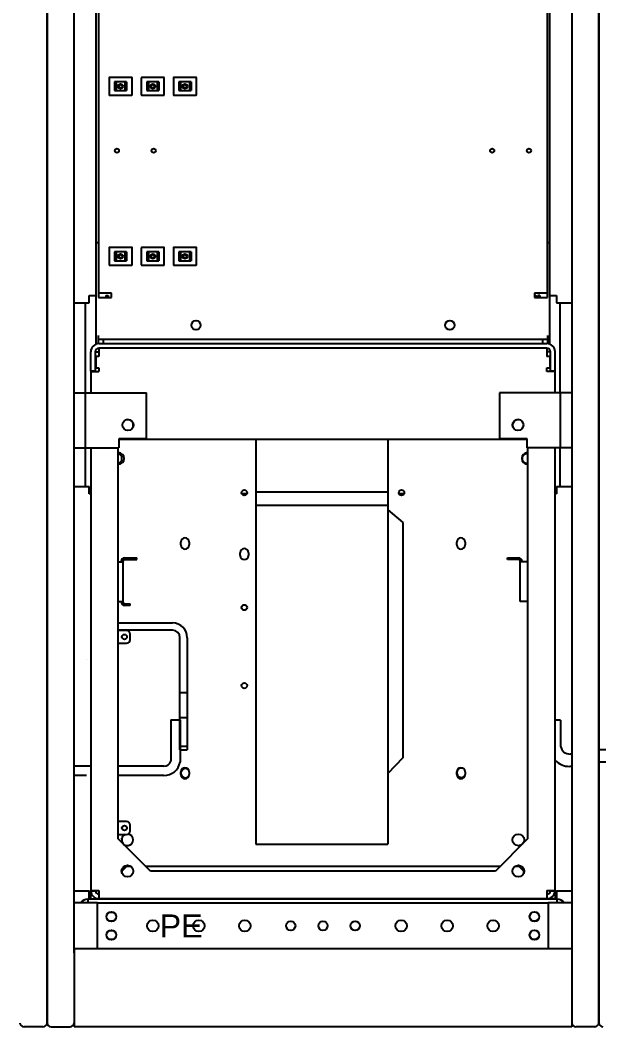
# Model space of a CAD drawing. Header units: inches. Extents: x 0 to 420, y 0 to 297.
# Drawn here: x 152.8 to 203.1, y 63.1 to 150.8 of the extents above; entities that cross this region are included whole.
import ezdxf
from ezdxf.enums import TextEntityAlignment as Align

# ---------------------------------------------------------------- set-up
doc = ezdxf.new("R2010")
doc.units = ezdxf.units.IN
doc.layers.add('Default', color=7, linetype='Continuous')
doc.layers.add('DV1_Default', color=7, linetype='Continuous')
doc.styles.add('SEACAD_arial_ttf', font='arial.ttf', dxfattribs={"height": 0.2})

# ---------------------------------------------------------------- blocks, each defined once
blk = doc.blocks.new('SE')
at = {"layer": 'DV1_Default', "color": 7, "linetype": 'Continuous', "ltscale": 25.4}
for p, q in [((155.145, 238.772), (155.145, 63.492)), ((155.145, 63.492), (155.145, 238.772)), ((155.145, 238.772), (155.145, 63.492)), ((203.145, 238.772), (203.145, 63.492)), ((203.145, 63.492), (203.145, 238.772)), ((203.145, 238.772), (203.145, 63.492)), ((203.145, 63.492), (203.145, 238.772)), ((157.505, 69.572), (157.505, 232.692)), ((200.785, 232.692), (200.785, 69.572)), ((159.425, 131.732), (159.425, 213.972)), ((159.625, 213.972), (159.625, 131.732)), ((198.665, 131.732), (198.665, 180.132)), ((198.865, 180.132), (198.865, 131.732)), ((160.545, 145.756), (160.545, 144.268)), ((162.529, 145.772), (160.561, 145.772)), ((162.545, 144.268), (162.545, 145.756)), ((163.345, 145.756), (163.345, 144.268)), ((165.329, 145.772), (163.361, 145.772)), ((165.345, 144.268), (165.345, 145.756)), ((166.145, 145.756), (166.145, 144.268)), ((168.129, 145.772), (166.161, 145.772)), ((168.145, 144.268), (168.145, 145.756)), ((161.017, 145.392), (161.017, 144.632)), ((162.073, 145.392), (161.017, 145.392)), ((161.017, 144.632), (162.073, 144.632)), ((161.165, 145.392), (161.165, 144.632)), ((161.925, 145.392), (161.925, 144.632)), ((162.073, 145.392), (162.073, 144.632)), ((163.817, 145.392), (163.817, 144.632)), ((164.873, 145.392), (163.817, 145.392)), ((163.817, 144.632), (164.873, 144.632)), ((163.965, 145.392), (163.965, 144.632)), ((164.725, 145.392), (164.725, 144.632)), ((164.873, 145.392), (164.873, 144.632)), ((166.617, 145.392), (166.617, 144.632)), ((167.673, 145.392), (166.617, 145.392)), ((166.617, 144.632), (167.673, 144.632)), ((166.765, 145.392), (166.765, 144.632)), ((167.525, 145.392), (167.525, 144.632)), ((167.673, 145.392), (167.673, 144.632)), ((160.561, 144.252), (162.529, 144.252)), ((163.361, 144.252), (165.329, 144.252)), ((166.161, 144.252), (168.129, 144.252)), ((159.425, 131.412), (159.425, 131.732)), ((159.625, 131.732), (159.625, 131.412)), ((198.665, 131.412), (198.665, 131.732)), ((198.865, 131.732), (198.865, 131.412)), ((159.425, 131.412), (159.625, 131.412)), ((159.425, 122.932), (159.425, 131.412)), ((159.625, 131.412), (159.625, 126.612)), ((160.545, 130.956), (160.545, 129.468)), ((162.529, 130.972), (160.561, 130.972)), ((161.017, 130.592), (161.017, 129.832)), ((162.073, 130.592), (161.017, 130.592)), ((161.165, 130.592), (161.165, 129.832)), ((161.925, 130.592), (161.925, 129.832)), ((162.073, 130.592), (162.073, 129.832)), ((162.545, 129.468), (162.545, 130.956)), ((163.345, 130.956), (163.345, 129.468)), ((165.329, 130.972), (163.361, 130.972)), ((163.817, 130.592), (163.817, 129.832)), ((164.873, 130.592), (163.817, 130.592)), ((163.965, 130.592), (163.965, 129.832)), ((164.725, 130.592), (164.725, 129.832)), ((164.873, 130.592), (164.873, 129.832)), ((165.345, 129.468), (165.345, 130.956)), ((166.145, 130.956), (166.145, 129.468)), ((168.129, 130.972), (166.161, 130.972)), ((166.617, 130.592), (166.617, 129.832)), ((167.673, 130.592), (166.617, 130.592)), ((166.765, 130.592), (166.765, 129.832)), ((167.525, 130.592), (167.525, 129.832)), ((167.673, 130.592), (167.673, 129.832)), ((168.145, 129.468), (168.145, 130.956)), ((198.665, 126.612), (198.665, 131.412)), ((198.665, 131.412), (198.865, 131.412)), ((198.865, 131.412), (198.865, 122.932)), ((161.017, 129.832), (162.073, 129.832)), ((163.817, 129.832), (164.873, 129.832)), ((166.617, 129.832), (167.673, 129.832)), ((160.561, 129.452), (162.529, 129.452)), ((163.361, 129.452), (165.329, 129.452)), ((166.161, 129.452), (168.129, 129.452)), ((158.825, 126.172), (158.825, 126.812)), ((158.825, 126.812), (159.425, 126.812)), ((160.265, 127.012), (159.625, 127.012)), ((159.625, 126.612), (160.745, 126.612)), ((160.745, 127.012), (160.265, 127.012)), ((160.265, 126.812), (160.465, 126.812)), ((160.265, 126.812), (160.265, 126.652)), ((160.465, 126.652), (160.265, 126.652)), ((160.265, 126.652), (160.265, 126.612)), ((160.465, 126.812), (160.465, 126.652)), ((160.465, 126.612), (160.465, 126.652)), ((160.745, 126.612), (160.745, 127.012)), ((198.025, 127.012), (197.545, 127.012)), ((197.545, 127.012), (197.545, 126.612)), ((197.545, 126.812), (197.597, 126.812)), ((197.545, 126.612), (198.665, 126.612)), ((197.825, 126.652), (197.825, 126.812)), ((198.025, 126.812), (197.825, 126.812)), ((197.825, 126.652), (197.825, 126.612)), ((198.025, 126.652), (197.825, 126.652)), ((198.665, 127.012), (198.025, 127.012)), ((198.025, 126.812), (198.025, 126.652)), ((198.025, 126.612), (198.025, 126.652)), ((198.865, 126.812), (199.465, 126.812)), ((199.465, 126.812), (199.465, 126.172)), ((157.505, 126.172), (157.68, 126.172)), ((157.68, 126.172), (158.132, 126.172)), ((158.132, 126.172), (158.317, 126.172)), ((158.317, 126.172), (158.505, 126.172)), ((158.505, 126.172), (158.825, 126.172)), ((158.505, 118.332), (158.505, 126.172)), ((199.465, 126.172), (199.785, 126.172)), ((199.785, 126.172), (199.972, 126.172)), ((199.785, 118.332), (199.785, 126.172)), ((199.972, 126.172), (200.157, 126.172)), ((200.157, 126.172), (200.61, 126.172)), ((200.61, 126.172), (200.785, 126.172)), ((159.425, 122.612), (159.425, 122.932)), ((159.625, 123.012), (159.625, 123.332)), ((159.625, 123.012), (160.025, 123.012)), ((159.625, 122.612), (159.625, 123.012)), ((160.025, 123.012), (198.265, 123.012)), ((160.025, 123.012), (160.025, 122.612)), ((198.265, 123.012), (198.665, 123.012)), ((198.265, 122.612), (198.265, 123.012)), ((198.665, 123.332), (198.665, 123.012)), ((198.665, 123.012), (198.665, 122.612)), ((198.865, 122.932), (198.865, 122.612)), ((158.945, 120.212), (158.945, 121.892)), ((159.345, 121.892), (159.346, 121.892)), ((159.345, 121.892), (159.345, 120.212)), ((159.346, 121.892), (159.665, 121.892)), ((159.665, 122.612), (198.625, 122.612)), ((198.625, 122.212), (159.665, 122.212)), ((159.665, 122.212), (159.665, 121.492)), ((198.625, 122.212), (198.625, 121.492)), ((198.944, 121.892), (198.625, 121.892)), ((198.944, 121.892), (198.945, 121.892)), ((198.945, 120.212), (198.945, 121.892)), ((199.345, 120.212), (199.345, 121.892)), ((159.665, 121.492), (159.385, 121.492)), ((159.385, 121.492), (159.385, 120.492)), ((198.905, 121.492), (198.625, 121.492)), ((198.905, 120.492), (198.905, 121.492)), ((158.945, 120.212), (158.945, 120.172)), ((159.345, 120.212), (158.945, 120.212)), ((158.945, 120.172), (159.665, 120.172)), ((158.945, 120.172), (158.945, 118.332)), ((159.345, 120.172), (159.345, 120.212)), ((159.385, 120.492), (159.665, 120.492)), ((159.665, 120.492), (159.665, 120.172)), ((198.625, 120.172), (198.625, 120.492)), ((198.625, 120.492), (198.905, 120.492)), ((199.345, 120.172), (198.625, 120.172)), ((198.945, 120.172), (198.945, 120.212)), ((199.345, 120.212), (198.945, 120.212)), ((199.345, 120.172), (199.345, 120.212)), ((199.345, 118.332), (199.345, 120.172)), ((157.505, 118.332), (158.425, 118.332)), ((158.425, 118.332), (158.505, 118.332)), ((158.505, 118.332), (158.905, 118.332)), ((158.505, 113.532), (158.505, 118.332)), ((158.905, 118.332), (163.785, 118.332)), ((163.785, 114.332), (163.785, 118.332)), ((199.145, 118.332), (194.505, 118.332)), ((194.505, 118.332), (194.505, 114.332)), ((199.785, 118.332), (199.145, 118.332)), ((200.105, 118.332), (199.785, 118.332)), ((199.785, 118.332), (199.785, 113.532)), ((200.785, 118.332), (200.105, 118.332)), ((163.785, 114.332), (161.385, 114.332)), ((161.385, 114.332), (161.385, 113.532)), ((161.385, 114.292), (196.905, 114.292)), ((173.307, 114.292), (173.307, 79.041)), ((184.784, 114.292), (184.784, 79.041)), ((196.905, 114.332), (194.505, 114.332)), ((196.905, 113.532), (196.905, 114.332)), ((157.505, 113.532), (158.425, 113.532)), ((158.425, 113.532), (158.505, 113.532)), ((158.505, 113.532), (158.905, 113.532)), ((158.505, 110.172), (158.505, 113.532)), ((158.905, 113.532), (161.385, 113.532)), ((158.945, 113.532), (158.945, 75.012)), ((161.345, 79.492), (161.345, 113.532)), ((199.145, 113.532), (196.905, 113.532)), ((196.945, 113.532), (196.945, 79.492)), ((199.785, 113.532), (199.145, 113.532)), ((199.345, 75.012), (199.345, 113.532)), ((199.785, 110.172), (199.785, 113.532)), ((200.105, 113.532), (199.785, 113.532)), ((200.785, 113.532), (200.105, 113.532)), ((157.505, 110.172), (157.68, 110.172)), ((157.68, 110.172), (158.132, 110.172)), ((158.132, 110.172), (158.317, 110.172)), ((158.317, 110.172), (158.505, 110.172)), ((158.505, 110.172), (158.825, 110.172)), ((158.825, 109.532), (158.825, 110.172)), ((173.307, 109.714), (184.784, 109.714)), ((199.465, 110.172), (199.785, 110.172)), ((199.465, 110.172), (199.465, 109.532)), ((199.785, 110.172), (199.972, 110.172)), ((199.972, 110.172), (200.157, 110.172)), ((200.157, 110.172), (200.61, 110.172)), ((200.61, 110.172), (200.785, 110.172)), ((158.945, 109.532), (158.825, 109.532)), ((172.521, 109.532), (172.089, 109.532)), ((186.201, 109.532), (185.769, 109.532)), ((199.465, 109.532), (199.345, 109.532)), ((173.307, 108.553), (184.784, 108.553)), ((184.784, 108.143), (186.082, 107.05)), ((186.082, 107.05), (186.082, 86.555)), ((166.785, 105.092), (166.785, 105.332)), ((167.505, 105.332), (167.505, 105.092)), ((190.785, 105.092), (190.785, 105.332)), ((191.505, 105.332), (191.505, 105.092)), ((171.945, 104.172), (171.945, 104.412)), ((172.665, 104.412), (172.665, 104.172)), ((161.345, 103.612), (161.425, 103.612)), ((161.425, 103.612), (161.745, 103.612)), ((161.585, 103.652), (161.585, 103.612)), ((161.745, 103.652), (161.745, 103.612)), ((161.745, 103.612), (161.745, 100.172)), ((161.905, 103.972), (162.785, 103.972)), ((161.905, 103.812), (162.785, 103.812)), ((162.785, 103.972), (162.945, 103.972)), ((162.785, 103.812), (162.785, 103.972)), ((162.785, 103.812), (162.945, 103.812)), ((162.945, 103.812), (162.945, 103.972)), ((195.185, 103.812), (195.185, 103.972)), ((195.185, 103.972), (195.505, 103.972)), ((195.505, 103.812), (195.185, 103.812)), ((195.505, 103.972), (196.145, 103.972)), ((196.145, 103.812), (195.505, 103.812)), ((196.305, 103.612), (196.305, 103.652)), ((196.305, 100.172), (196.305, 103.612)), ((196.625, 103.612), (196.305, 103.612)), ((196.465, 103.612), (196.465, 103.652)), ((196.945, 103.612), (196.625, 103.612)), ((161.345, 100.172), (161.425, 100.172)), ((161.425, 100.172), (161.745, 100.172)), ((161.585, 100.172), (161.585, 100.132)), ((161.745, 100.172), (161.745, 100.132)), ((161.905, 99.972), (162.225, 99.972)), ((162.225, 99.812), (162.225, 99.972)), ((162.225, 99.972), (162.385, 99.972)), ((162.385, 99.812), (162.385, 99.972)), ((196.625, 100.172), (196.305, 100.172)), ((196.945, 100.172), (196.625, 100.172)), ((162.225, 99.812), (161.905, 99.812)), ((162.385, 99.812), (162.225, 99.812)), ((161.345, 98.292), (166.065, 98.292)), ((166.065, 97.652), (161.345, 97.652)), ((162.065, 97.644), (161.345, 97.644)), ((162.385, 96.844), (162.385, 97.324)), ((161.345, 96.524), (162.065, 96.524)), ((166.705, 92.252), (166.705, 97.012)), ((167.345, 97.012), (167.345, 92.252)), ((158.561, 95.132), (158.561, 95.132)), ((158.561, 95.132), (158.561, 95.132)), ((158.561, 95.132), (158.561, 95.132)), ((166.705, 90.052), (166.705, 92.252)), ((166.705, 92.252), (167.345, 92.252)), ((167.345, 92.252), (167.345, 90.052)), ((165.921, 89.852), (165.921, 86.273)), ((165.921, 89.852), (165.921, 89.852)), ((165.921, 89.852), (166.705, 89.852)), ((165.921, 89.852), (166.705, 89.852)), ((166.705, 90.052), (167.345, 90.052)), ((166.705, 87.572), (166.705, 90.052)), ((166.721, 89.852), (166.721, 86.178)), ((167.345, 90.052), (167.345, 87.572)), ((199.777, 89.836), (199.377, 89.836)), ((199.817, 89.836), (199.777, 89.836)), ((199.817, 89.836), (199.817, 87.559)), ((166.705, 87.572), (167.345, 87.572)), ((166.705, 87.252), (166.705, 87.572)), ((166.721, 87.252), (167.345, 87.252)), ((167.345, 87.572), (167.345, 87.252)), ((200.785, 86.882), (200.653, 86.882)), ((205.505, 87.242), (203.145, 87.242)), ((186.082, 86.555), (184.784, 85.189)), ((205.505, 86.172), (203.145, 86.172)), ((157.533, 85.02), (157.505, 85.02)), ((158.945, 85.82), (157.533, 85.82)), ((158.589, 85.82), (157.533, 85.82)), ((158.589, 85.02), (157.533, 85.02)), ((165.309, 85.82), (161.373, 85.82)), ((165.309, 85.82), (161.373, 85.82)), ((165.309, 85.02), (161.373, 85.02)), ((166.785, 85.092), (166.785, 85.332)), ((167.505, 85.332), (167.505, 85.092)), ((190.785, 85.092), (190.785, 85.332)), ((191.505, 85.332), (191.505, 85.092)), ((200.785, 85.812), (200.607, 85.812)), ((162.065, 81.004), (161.345, 81.004)), ((162.385, 80.204), (162.385, 80.684)), ((161.345, 79.884), (162.065, 79.884)), ((164.145, 76.692), (161.345, 79.492)), ((173.307, 79.041), (184.784, 79.041)), ((196.945, 79.492), (194.145, 76.692)), ((162.065, 77.092), (161.665, 76.692)), ((161.665, 76.692), (161.665, 76.526)), ((161.832, 77.092), (162.065, 77.092)), ((162.458, 77.092), (162.065, 77.092)), ((194.545, 77.092), (163.745, 77.092)), ((194.145, 76.692), (164.145, 76.692)), ((196.225, 77.092), (195.832, 77.092)), ((196.625, 76.692), (196.225, 77.092)), ((196.225, 77.092), (196.458, 77.092)), ((196.625, 76.526), (196.625, 76.692)), ((157.505, 74.972), (157.68, 74.972)), ((157.68, 74.972), (158.132, 74.972)), ((158.132, 74.972), (158.317, 74.972)), ((158.317, 74.972), (158.505, 74.972)), ((158.505, 74.972), (158.825, 74.972)), ((158.825, 74.332), (158.825, 74.972)), ((158.945, 74.292), (158.945, 75.012)), ((158.945, 75.012), (159.665, 75.012)), ((158.947, 74.951), (159.346, 74.985)), ((159.665, 75.012), (159.665, 74.292)), ((198.625, 75.012), (199.345, 75.012)), ((198.625, 75.012), (198.625, 74.292)), ((198.944, 74.985), (199.342, 74.951)), ((199.345, 75.012), (199.345, 74.292)), ((199.465, 74.972), (199.785, 74.972)), ((199.465, 74.972), (199.465, 74.332)), ((199.785, 74.972), (199.972, 74.972)), ((199.972, 74.972), (200.157, 74.972)), ((200.157, 74.972), (200.61, 74.972)), ((200.61, 74.972), (200.785, 74.972)), ((159.545, 73.932), (157.505, 73.932)), ((158.705, 74.252), (158.705, 73.932)), ((199.505, 74.252), (158.705, 74.252)), ((158.945, 74.332), (158.825, 74.332)), ((158.945, 74.292), (159.345, 74.292)), ((159.345, 74.367), (159.345, 74.292)), ((159.345, 74.292), (159.385, 74.292)), ((159.385, 74.292), (159.385, 74.349)), ((159.665, 74.292), (159.385, 74.292)), ((159.545, 73.932), (198.745, 73.932)), ((159.545, 69.932), (159.545, 73.932)), ((198.625, 74.292), (159.665, 74.292)), ((198.905, 74.292), (198.625, 74.292)), ((200.785, 73.932), (198.745, 73.932)), ((198.745, 73.932), (198.745, 69.932)), ((198.905, 74.292), (198.905, 74.349)), ((198.945, 74.292), (198.905, 74.292)), ((198.945, 74.292), (198.945, 74.367)), ((199.345, 74.292), (198.945, 74.292)), ((199.465, 74.332), (199.345, 74.332)), ((199.505, 73.932), (199.505, 74.252)), ((160.961, 73.092), (160.528, 73.092)), ((160.528, 72.372), (160.961, 72.372)), ((160.961, 71.492), (160.528, 71.492)), ((160.528, 70.772), (160.961, 70.772)), ((200.785, 69.932), (157.505, 69.932)), ((157.505, 69.932), (157.505, 69.572)), ((157.505, 69.572), (157.505, 63.492)), ((200.785, 69.932), (200.785, 69.572)), ((200.785, 69.572), (200.785, 63.492)), ((155.145, 63.492), (155.145, 66.503)), ((155.145, 63.492), (155.145, 66.503)), ((155.145, 63.492), (155.145, 66.503)), ((203.145, 63.492), (203.145, 66.503)), ((203.145, 63.492), (203.145, 66.503)), ((203.145, 63.492), (203.145, 66.503)), ((203.145, 63.492), (203.145, 66.503)), ((154.785, 63.132), (153.145, 63.132)), ((154.785, 63.132), (153.145, 63.132)), ((155.505, 63.132), (157.145, 63.132)), ((155.505, 63.132), (157.145, 63.132)), ((157.505, 63.492), (157.505, 63.132)), ((200.785, 63.132), (157.505, 63.132)), ((200.785, 63.492), (200.785, 63.132)), ((202.785, 63.132), (201.145, 63.132)), ((202.785, 63.132), (201.145, 63.132))]:
    blk.add_line(p, q, dxfattribs=at)
for centre, radius in [((161.545, 145.012), 0.212), ((161.545, 145.012), 0.146), ((164.345, 145.012), 0.212), ((164.345, 145.012), 0.146), ((167.145, 145.012), 0.212), ((167.145, 145.012), 0.146), ((161.225, 139.412), 0.18), ((164.425, 139.412), 0.18), ((193.865, 139.412), 0.18), ((197.065, 139.412), 0.18), ((161.545, 130.212), 0.212), ((161.545, 130.212), 0.146), ((164.345, 130.212), 0.212), ((164.345, 130.212), 0.146), ((167.145, 130.212), 0.212), ((167.145, 130.212), 0.146), ((168.105, 124.212), 0.4), ((190.185, 124.212), 0.4), ((162.185, 115.532), 0.48), ((196.105, 115.532), 0.48), ((172.305, 109.636), 0.24), ((185.985, 109.636), 0.24), ((172.305, 99.636), 0.24), ((161.881, 97.084), 0.216), ((172.305, 92.836), 0.24), ((161.881, 80.444), 0.216), ((196.145, 79.412), 0.508), ((162.145, 76.692), 0.508), ((196.145, 76.692), 0.508), ((160.745, 72.732), 0.42), ((197.545, 72.732), 0.42), ((197.545, 72.732), 0.408), ((164.345, 71.932), 0.5), ((168.345, 71.932), 0.5), ((172.345, 71.932), 0.5), ((176.345, 71.932), 0.4), ((179.145, 71.932), 0.4), ((181.945, 71.932), 0.4), ((185.945, 71.932), 0.5), ((189.945, 71.932), 0.5), ((193.945, 71.932), 0.5), ((160.745, 71.132), 0.42), ((197.545, 71.132), 0.42), ((197.545, 71.132), 0.408)]:
    blk.add_circle(centre, radius, dxfattribs=at)
for centre, radius, start, end in [((160.561, 145.756), 0.016, 90.00093, 180), ((162.529, 145.756), 0.016, 0, 90.00093), ((163.361, 145.756), 0.016, 90.00093, 180), ((165.329, 145.756), 0.016, 0, 90.00093), ((166.161, 145.756), 0.016, 90.00093, 180), ((168.129, 145.756), 0.016, 0, 90.00093), ((160.561, 144.268), 0.016, 180, 270.00093), ((162.529, 144.268), 0.016, 270.00093, 360), ((163.361, 144.268), 0.016, 180, 270.00093), ((165.329, 144.268), 0.016, 270.00093, 360), ((166.161, 144.268), 0.016, 180, 270.00093), ((168.129, 144.268), 0.016, 270.00093, 360), ((160.561, 130.956), 0.016, 90.00093, 180), ((162.529, 130.956), 0.016, 0, 89.99907), ((163.361, 130.956), 0.016, 90.00093, 180), ((165.329, 130.956), 0.016, 0, 89.99907), ((166.161, 130.956), 0.016, 90.00093, 180), ((168.129, 130.956), 0.016, 0, 89.99907), ((160.561, 129.468), 0.016, 180, 269.99907), ((162.529, 129.468), 0.016, 270.00093, 360), ((163.361, 129.468), 0.016, 180, 269.99907), ((165.329, 129.468), 0.016, 270.00093, 360), ((166.161, 129.468), 0.016, 180, 269.99907), ((168.129, 129.468), 0.016, 270.00093, 360), ((197.465, 126.612), 0.26, 0, 72.07979), ((197.465, 126.612), 0.24, 0, 70.52878), ((159.665, 121.892), 0.72, 90, 180), ((159.665, 121.892), 0.32, 90, 180), ((160.033, 121.852), 0.688, 176.66456, 179.99787), ((198.625, 121.892), 0.72, 0, 90), ((198.625, 121.892), 0.32, 0, 90), ((198.257, 121.852), 0.688, 0.00213, 3.33544), ((162.145, 115.492), 0.508, 0, 102.51903), ((196.145, 115.492), 0.508, 77.47943, 192.52056), ((162.145, 115.492), 0.508, 347.48098, 360), ((161.345, 112.612), 0.508, 0, 90), ((196.945, 112.612), 0.508, 90, 270), ((161.265, 112.612), 0.4, 0, 78.46304), ((161.345, 112.612), 0.508, 270, 360), ((161.265, 112.612), 0.4, 281.53696, 360), ((196.865, 112.612), 0.4, 78.46304, 281.53696), ((167.145, 105.332), 0.36, 0, 180), ((191.145, 105.332), 0.36, 0, 180), ((167.145, 105.092), 0.36, 180, 360), ((172.305, 104.412), 0.36, 0, 180), ((191.145, 105.092), 0.36, 180, 360), ((161.905, 103.652), 0.32, 90, 180), ((161.905, 103.652), 0.16, 90, 180), ((172.305, 104.172), 0.36, 180, 360), ((196.145, 103.652), 0.32, 0, 90), ((196.145, 103.652), 0.16, 0, 90), ((161.905, 100.132), 0.32, 180, 270), ((161.905, 100.132), 0.16, 180, 270), ((166.065, 97.012), 1.28, 0, 90), ((162.065, 97.324), 0.32, 0, 90), ((166.065, 97.012), 0.64, 0, 90), ((162.065, 96.844), 0.32, 270, 360), ((200.607, 87.68), 0.8, 188.75839, 273.25123), ((165.309, 86.46), 0.64, 270, 342.98593), ((165.309, 86.46), 0.64, 270, 342.98593), ((165.309, 86.46), 1.44, 270, 348.68052), ((200.547, 87.411), 1.6, 221.40962, 272.14192), ((167.145, 85.332), 0.36, 0, 180), ((167.185, 85.212), 0.4, 45.72717, 314.27261), ((167.145, 85.092), 0.36, 180, 360), ((191.145, 85.332), 0.36, 0, 180), ((191.185, 85.252), 0.4, 58.97297, 320.0699), ((191.145, 85.092), 0.36, 180, 360), ((162.065, 80.684), 0.32, 0, 90), ((162.145, 79.412), 0.508, 111.6998, 360), ((162.065, 80.204), 0.32, 270, 360), ((162.145, 79.412), 0.508, 0, 83.18059), ((161.265, 79.612), 0.4, 340.04396, 354.34751), ((159.665, 75.012), 0.72, 180.00031, 184.89099), ((159.665, 75.012), 0.72, 184.8913, 270), ((159.665, 75.012), 0.32, 180.00031, 184.89099), ((159.665, 75.012), 0.32, 184.8913, 270), ((198.625, 75.012), 0.32, 270, 355.1087), ((198.625, 75.012), 0.72, 270, 355.1087), ((198.625, 75.012), 0.32, 355.10901, 359.99969), ((198.625, 75.012), 0.72, 355.10901, 359.99969), ((158.705, 73.452), 0.8, 90, 143.1301), ((199.505, 73.452), 0.8, 36.8699, 90), ((153.145, 63.492), 0.36, 180, 270), ((153.145, 63.492), 0.36, 180, 270), ((154.785, 63.492), 0.36, 270, 360), ((154.785, 63.492), 0.36, 270, 360), ((155.505, 63.492), 0.36, 180, 270), ((155.505, 63.492), 0.36, 180, 270), ((157.145, 63.492), 0.36, 270, 360), ((157.145, 63.492), 0.36, 270, 360), ((201.145, 63.492), 0.36, 180, 270), ((201.145, 63.492), 0.36, 180, 270), ((202.785, 63.492), 0.36, 270, 360), ((202.785, 63.492), 0.36, 270, 360), ((203.505, 63.492), 0.36, 180, 270), ((203.505, 63.492), 0.36, 180, 270)]:
    blk.add_arc(centre, radius, start, end, dxfattribs=at)
at = {"layer": 'DV1_Default', "color": 7, "linetype": 'Continuous', "ltscale": 25.4, "style": 'SEACAD_arial_ttf'}
blk.add_text('PE', height=2, dxfattribs=at).set_placement((164.947, 72.917), align=Align.TOP_LEFT)

msp = doc.modelspace()

# ---------------------------------------------------------------- block references
at = {"layer": 'Default'}
msp.add_blockref('SE', (0, 0), dxfattribs=at)

doc.saveas('drawing.dxf')
